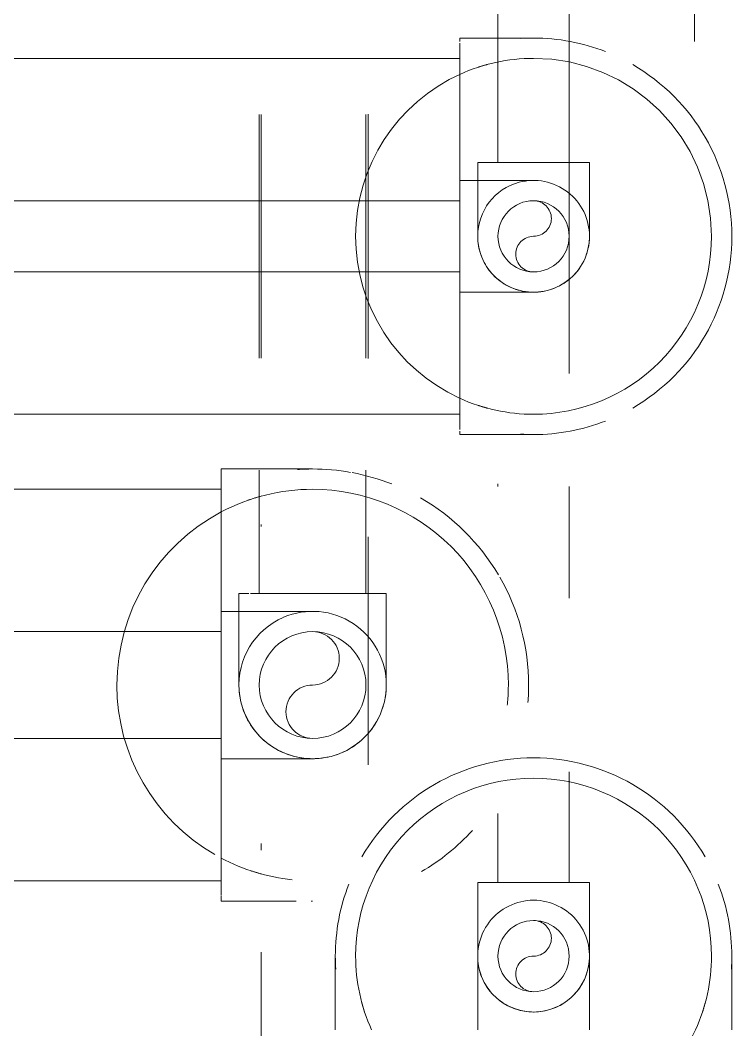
# Model space of a CAD drawing. Header units: metres. Extents: x 32 to 132, y -29 to 44.
# Drawn here: x 121.6001 to 121.7271, y -8.6646 to -8.4844 of the extents above; entities that cross this region are included whole.
import ezdxf

# ---------------------------------------------------------------- set-up
doc = ezdxf.new("R2010")
doc.units = ezdxf.units.M
doc.header["$LTSCALE"] = 100
doc.linetypes.add('HIDDEN JT', pattern=[0.0016, 0.001, -0.0006000000000000001])
doc.layers.add('A-DETL', color=7, linetype='Continuous', lineweight=9, true_color=0x00a600)
doc.layers.add('M-EQPM', color=7, linetype='Continuous', lineweight=18)
doc.layers.add('P-PIPE', color=7, linetype='Continuous', lineweight=18)

# ---------------------------------------------------------------- blocks, each defined once
blk = doc.blocks.new('USA_FJM_ODU_UB2_5ROOM_Ver_1_1 _048- 4TR_-JXH48J-AJ048 - 47000 BTU_ 208-230V_ AJ048BXJ5CH_AA-V47-NIVEL 04')
at = {"layer": 'M-EQPM', "color": 1, "true_color": 0xff0000}
blk.add_line((0.4699000000000006, -0.1460500000000018), (0.4699000000000008, 0.1354173959693015), dxfattribs=at)
blk = doc.blocks.new('Elbow - Welded - REFRIGERACION-V71-NIVEL 04')
at = {"layer": 'A-DETL', "color": 11, "linetype": 'HIDDEN JT', "true_color": 0xff8080}
for p, q in [((76.40289345249167, -8.58672321171883), (76.40113215755586, -8.58672321171883)), ((76.41427864193086, -8.58672321171883), (76.4031685794185, -8.58672321171883)), ((76.42742512630586, -8.58672321171883), (76.41427864193086, -8.58672321171883))]:
    blk.add_line(p, q, dxfattribs=at)
at = {"layer": 'A-DETL', "color": 11, "linetype": 'HIDDEN JT', "true_color": 0xff8080, "flags": 128}
for points in [[(76.40113215755596, -8.60304469609383), (76.40113215755596, -8.603031640647197), (76.40113215755596, -8.602992495193224), (76.40113215755596, -8.602927322356289), (76.40113215755596, -8.602836226399017), (76.40113215755596, -8.602719353055528), (76.40113215755596, -8.602576889298229), (76.40113215755596, -8.602409063038731), (76.40113215755596, -8.602216142763261), (76.40113215755596, -8.601998437103104), (76.40113215755596, -8.601756294340868), (76.40113215755596, -8.601490101853331), (76.40113215755596, -8.60120028549168), (76.40113215755596, -8.600887308900273), (76.40113215755596, -8.60055167277488), (76.40113215755596, -8.600193914061713), (76.40113215755596, -8.5998146050984), (76.40113215755596, -8.59941435269835), (76.40113215755596, -8.598993797180041), (76.40113215755596, -8.59855361134258), (76.40113215755596, -8.5980944993894), (76.40113215755596, -8.597617195801698), (76.40113215755596, -8.597122464163382), (76.40113215755596, -8.59661109593955), (76.40113215755596, -8.596083909210265), (76.40113215755596, -8.595541747361837), (76.40113215755596, -8.594985477737566), (76.40113215755596, -8.594415990250186), (76.40113215755596, -8.593834195958197), (76.40113215755596, -8.593241025608355), (76.40113215755596, -8.59263742814668), (76.40113215755596, -8.59202436920036), (76.40113215755596, -8.59140282953292), (76.40113215755596, -8.59077380347524), (76.40113215755596, -8.590138297334828), (76.40113215755596, -8.589497327785942), (76.40113215755596, -8.588851920243133), (76.40113215755596, -8.588203107220785), (76.40113215755596, -8.587551926681323), (76.40113215755596, -8.58689942037471), (76.40113215755596, -8.586723211718835)], [(76.42742512630596, -8.586723211718835), (76.42742512630596, -8.587375897011924), (76.42742512630596, -8.588027538147784), (76.42742512630596, -8.588677092639601), (76.42742512630596, -8.589323521338736), (76.42742512630596, -8.589965790097198), (76.42742512630596, -8.590602871421963), (76.42742512630596, -8.59123374611881), (76.42742512630596, -8.591857404922832), (76.42742512630596, -8.592472850112946), (76.42742512630596, -8.593079097108157), (76.42742512630596, -8.5936751760426), (76.42742512630596, -8.594260133317128), (76.42742512630596, -8.5948330331249), (76.42742512630596, -8.595392958948416), (76.42742512630596, -8.595939015025808), (76.42742512630596, -8.596470327783853), (76.42742512630596, -8.59698604723546), (76.42742512630596, -8.597485348339536), (76.42742512630596, -8.597967432320813), (76.42742512630596, -8.598431527947758), (76.42742512630596, -8.598876892766393), (76.42742512630596, -8.599302814287984), (76.42742512630596, -8.599708611128989), (76.42742512630596, -8.600093634100988), (76.42742512630596, -8.60045726724939), (76.42742512630596, -8.600798928838715), (76.42742512630596, -8.60111807228331), (76.42742512630596, -8.60141418702175), (76.42742512630596, -8.601686799333608), (76.42742512630596, -8.601935473097337), (76.42742512630596, -8.60215981048798), (76.42742512630596, -8.602359452613543), (76.42742512630596, -8.602534080089239), (76.42742512630596, -8.602683413548348)], [(76.40321625173642, -8.610147763708712), (76.40294105823257, -8.609699712795853), (76.40268399740334, -8.609241007068938), (76.40244548553196, -8.608772388566273), (76.40222590418654, -8.60829460697749), (76.4020256046504, -8.607808426651223), (76.40184490736007, -8.60731462537227), (76.40168410139266, -8.60681399311734), (76.40154344400342, -8.606307330791239), (76.40142316021418, -8.605795448945614), (76.40132344245332, -8.605279166482237), (76.40124445024799, -8.604759309342892), (76.40118630996888, -8.604236709188111), (76.40114911462803, -8.603712202066657), (76.40113292373005, -8.60318662707805), (76.40113215755596, -8.60304469609383)], [(76.4274161618275, -8.603492860252395), (76.42741461052067, -8.603570415250886), (76.42738307998783, -8.604095293369427), (76.42733058514958, -8.604618490756453), (76.42725720998642, -8.605139170407744), (76.42716307188302, -8.605656499346916), (76.42708585034049, -8.606001825088288)], [(76.42684757311002, -8.606889768462771), (76.42675775052298, -8.607180140467873), (76.42658239490005, -8.6076758637973), (76.42638735589703, -8.608164178246335), (76.42617294553473, -8.608644302616012), (76.42593950682398, -8.609115468809783), (76.42588222924373, -8.609220314717174)], [(76.41082979425192, -8.615728212871094), (76.41064553671517, -8.615679196397098), (76.41014319755692, -8.61552380468585), (76.40964747422748, -8.615348449062923), (76.40915915977845, -8.615153410059918), (76.40867903540877, -8.614938999697612), (76.408207869215, -8.614705560986856), (76.40774641496255, -8.614453467379791), (76.40729541087978, -8.614183122172417), (76.406855578477, -8.613894957859374), (76.40642762139227, -8.61358943544211), (76.4060122242656, -8.613267043691318), (76.40561005164376, -8.612928298365022), (76.4052217469172, -8.612573741383478), (76.40484793129063, -8.612203939962217), (76.4044892027893, -8.611819485704645), (76.40414613530231, -8.611420993655555), (76.40381927766443, -8.611009101317206), (76.40350915277816, -8.610584467629488), (76.40321625677717, -8.61014777191571)], [(76.42541706800954, -8.610027927145012), (76.4251289036965, -8.610467759547785), (76.42482338127924, -8.610895716632525), (76.42450098952844, -8.6113111137592), (76.42416224420215, -8.611713286381022), (76.42388850548306, -8.61201308033232)], [(76.42324060322916, -8.612659488141372), (76.42305343154177, -8.612834135235483), (76.42265493949267, -8.613177202722483), (76.42224304715432, -8.613504060360366), (76.42181841346661, -8.613814185246632), (76.42138171775284, -8.614107081247626), (76.42124313794511, -8.614192197161366)], [(76.42047495290606, -8.61463934062146), (76.4200063344034, -8.61487785249283), (76.41952855281463, -8.615097433838253), (76.41904237248835, -8.615297733374392), (76.41854857120939, -8.615478430664725), (76.41811006080691, -8.61561928273487)], [(76.4138304777724, -8.616182215990365), (76.41375292277391, -8.616180664683553), (76.41322804465536, -8.616149134150714), (76.41270484726834, -8.616096639312453), (76.41218416761706, -8.616023264149305), (76.41166683867786, -8.615929126045883), (76.41132151293645, -8.61585190450335)], [(76.41723362557033, -8.615852186944707), (76.41702939478274, -8.615900177810616), (76.41651311231936, -8.61599989557147), (76.41599325518001, -8.616078887776794), (76.41547065502523, -8.616137028055912), (76.41494614790379, -8.616174223396762), (76.4147390577388, -8.616180603030132)]]:
    blk.add_lwpolyline(points, dxfattribs=at)
at = {"layer": 'A-DETL', "color": 11, "linetype": 'HIDDEN JT', "true_color": 0xff8080}
blk.add_arc((76.41427864193086, -8.60304469609383), 0.01314648437500156, 113.4229140390605, 254.9999999999981, dxfattribs=at)
blk = doc.blocks.new('Elbow - Welded - REFRIGERACION-V72-NIVEL 04')
at = {"layer": 'A-DETL', "color": 11, "linetype": 'HIDDEN JT', "true_color": 0xff8080}
for p, q in [((76.45370480128898, -8.509839826991051), (76.44373331691398, -8.509839826991051)), ((76.46367628566398, -8.509839826991051), (76.45370480128898, -8.509839826991051))]:
    blk.add_line(p, q, dxfattribs=at)
at = {"layer": 'A-DETL', "color": 11, "linetype": 'HIDDEN JT', "true_color": 0xff8080, "flags": 128}
for points in [[(76.44373331691408, -8.52298631136605), (76.44373331691408, -8.52297579558076), (76.44373331691408, -8.52294426504792), (76.44373331691408, -8.52289177020966), (76.44373331691408, -8.52281839504652), (76.44373331691408, -8.522724256943098), (76.44373331691408, -8.522609506500281), (76.44373331691408, -8.522474327294304), (76.44373331691408, -8.522318935583066), (76.44373331691408, -8.522143579960145), (76.44373331691408, -8.521948540957125), (76.44373331691408, -8.521734130594819), (76.44373331691408, -8.521500691884064), (76.44373331691408, -8.521248598277007), (76.44373331691408, -8.520978253069623), (76.44373331691408, -8.52069008875658), (76.44373331691408, -8.520384566339326), (76.44373331691408, -8.520062174588526), (76.44373331691408, -8.519723429262228), (76.44373331691408, -8.519368872280685), (76.44373331691408, -8.518999070859442), (76.44373331691408, -8.51861461660186), (76.44373331691408, -8.51821612455277), (76.44373331691408, -8.517804232214422), (76.44373331691408, -8.517379598526695), (76.44373331691408, -8.516942902812916), (76.44373331691408, -8.516494843693069), (76.44373331691408, -8.516036137966154), (76.44373331691408, -8.515567519463488), (76.44373331691408, -8.515089737874705), (76.44373331691408, -8.514603557548439), (76.44373331691408, -8.514109756269477), (76.44373331691408, -8.513609124014547), (76.44373331691408, -8.513102461688455), (76.44373331691408, -8.512590579842838), (76.44373331691408, -8.512074297379444), (76.44373331691408, -8.511554440240108), (76.44373331691408, -8.511031840085327), (76.44373331691408, -8.510507332963881), (76.44373331691408, -8.509981757975266), (76.44373331691408, -8.509839826991046)], [(76.46367628566408, -8.509839826991046), (76.46367628566408, -8.510365546148101), (76.46367628566408, -8.510890424266652), (76.46367628566408, -8.511413621653668), (76.46367628566408, -8.51193430130495), (76.46367628566408, -8.51245163024414), (76.46367628566408, -8.512964780855267), (76.46367628566408, -8.513472932206843), (76.46367628566408, -8.51397527136508), (76.46367628566408, -8.514470994694507), (76.46367628566408, -8.514959309143551), (76.46367628566408, -8.515439433513237), (76.46367628566408, -8.515910599707007), (76.46367628566408, -8.516372053959456), (76.46367628566408, -8.516823058042236), (76.46367628566408, -8.517262890444991), (76.46367628566408, -8.51769084752974), (76.46367628566408, -8.518106244656416), (76.46367628566408, -8.518508417278229), (76.46367628566408, -8.518896722004788), (76.46367628566408, -8.519270537631373), (76.46367628566408, -8.519629266132698), (76.46367628566408, -8.519972333619698), (76.46367628566408, -8.520299191257582), (76.46367628566408, -8.520609316143847), (76.46367628566408, -8.520902212144842), (76.46367628566408, -8.521177410689438), (76.46367628566408, -8.521434471518667), (76.46367628566408, -8.521672983390054), (76.46367628566408, -8.521892564735468), (76.46367628566408, -8.522092864271599), (76.46367628566408, -8.522273561561931), (76.46367628566408, -8.522434367529343), (76.46367628566408, -8.522575024918579)], [(76.45107750116452, -8.53260361140938), (76.45094912525748, -8.532569460652674), (76.45056810574499, -8.532451597505657), (76.45019210427625, -8.532318591919967), (76.4498217223734, -8.532170656676168), (76.44945755256848, -8.532008028439101), (76.44910017745546, -8.531830967379243), (76.44875016875832, -8.53163975675653), (76.4484080864163, -8.53143470246716), (76.44807447768815, -8.531216132554245), (76.4477498762767, -8.530984396683047), (76.44743480147496, -8.530739865581497), (76.44712975733539, -8.530482930447212), (76.44683523186355, -8.530214002321587), (76.44655169623735, -8.529933511432253), (76.44627960405333, -8.52964190650482), (76.44601939060094, -8.529339654044938), (76.44577147216616, -8.52902723759208), (76.44553624536563, -8.528705156945914), (76.44531408651204, -8.528373927366783), (76.44510535101219, -8.528034078751348), (76.4449103727983, -8.5276861547849), (76.44472946379398, -8.527330712071556), (76.444562913415, -8.526968319243842), (76.44441098810645, -8.526599556052975), (76.44427393091644, -8.526225012441389), (76.4441519611072, -8.525845287598969), (76.44404527380442, -8.525460989004456), (76.44395403968502, -8.525072731453626), (76.44387840470414, -8.52468113607574), (76.44381848986161, -8.524286829339854), (76.4437743910084, -8.523890442052645), (76.44374617869326, -8.523492608349216), (76.4437338980499, -8.523093964678603), (76.44373331691408, -8.52298631136605)], [(76.463663679746, -8.523462135004472), (76.46364439392845, -8.523783179488289), (76.46360457708886, -8.524180019770522), (76.46354892271982, -8.524574950373953), (76.46347751985648, -8.524967339493863), (76.46344833179015, -8.525097865125892)], [(76.46319996698408, -8.526026414430474), (76.46317008742868, -8.526123006910122), (76.463037081843, -8.526499008378865), (76.4628891465992, -8.526869390281714), (76.46272651836212, -8.527233560086643), (76.46254945730227, -8.527590935199656)], [(76.46208846214381, -8.528381825633849), (76.46193462247727, -8.528616634966971), (76.46170288660606, -8.528941236378413), (76.46145835550452, -8.52925631118016), (76.46120142037024, -8.52956135531972), (76.46108839376488, -8.529685140119827)], [(76.46041125635423, -8.530364051967315), (76.46036039642784, -8.530411508601793), (76.46005814396797, -8.530671722054198), (76.45974572751511, -8.53091964048896), (76.45942364686896, -8.531154867289494), (76.45909241728982, -8.531377026143073)], [(76.45322897765072, -8.532945189822978), (76.45290793316683, -8.532925904005415), (76.45251109288459, -8.532886087165833), (76.45211616228117, -8.532830432796796), (76.45172377316125, -8.532759029933455), (76.45159324752915, -8.532729841867116)], [(76.45579122137666, -8.532737072970095), (76.45539962599877, -8.532812707950972), (76.4550053192629, -8.532872622793505), (76.45460893197568, -8.532916721646716), (76.45421109827224, -8.532944933961852)], [(76.45826480719697, -8.531851912689808), (76.45804920199458, -8.531961648861149), (76.45768680916687, -8.532128199240118), (76.457318045976, -8.532280124548658), (76.45694350236441, -8.53241718173868), (76.45675032858668, -8.532479230270116)]]:
    blk.add_lwpolyline(points, dxfattribs=at)
at = {"layer": 'A-DETL', "color": 11, "linetype": 'HIDDEN JT', "true_color": 0xff8080}
blk.add_arc((76.45370480128898, -8.52298631136605), 0.009971484374984727, 104.9999999999207, 255.0000000000789, dxfattribs=at)
blk = doc.blocks.new('Elbow - Welded - REFRIGERACION-2294581-NIVEL 04')
at = {"layer": 'A-DETL', "color": 11, "linetype": 'HIDDEN JT', "true_color": 0xff8080, "flags": 128}
for points in [[(76.41389856974656, -8.58989821171884), (76.41381083513537, -8.58989821171884), (76.41364300887587, -8.58989821171884), (76.4134500886004, -8.58989821171884)], [(76.4133937563251, -8.616191180468833), (76.41359339845069, -8.616191180468833), (76.41376802592637, -8.616191180468833), (76.4139173593855, -8.616191180468833)]]:
    blk.add_lwpolyline(points, dxfattribs=at)
at = {"layer": 'P-PIPE', "color": 11, "true_color": 0xff8080, "flags": 128}
for points in [[(76.41427864193096, -8.58989821171884), (76.41426558648433, -8.58989821171884), (76.41422644103037, -8.58989821171884), (76.41416126819342, -8.58989821171884), (76.41407017223615, -8.58989821171884), (76.41395329889266, -8.58989821171884), (76.41381083513537, -8.58989821171884), (76.41364300887587, -8.58989821171884), (76.4134500886004, -8.58989821171884), (76.41323238294024, -8.58989821171884), (76.412990240178, -8.58989821171884), (76.41272404769047, -8.58989821171884), (76.41243423132882, -8.58989821171884), (76.4121212547374, -8.58989821171884), (76.41178561861202, -8.58989821171884), (76.41142785989885, -8.58989821171884), (76.41104855093553, -8.58989821171884), (76.41064829853548, -8.58989821171884), (76.41022774301717, -8.58989821171884), (76.40978755717971, -8.58989821171884), (76.40932844522654, -8.58989821171884), (76.40885114163883, -8.58989821171884), (76.40835641000051, -8.58989821171884), (76.40784504177668, -8.58989821171884), (76.40731785504741, -8.58989821171884), (76.40677569319898, -8.58989821171884), (76.40621942357471, -8.58989821171884), (76.40564993608733, -8.58989821171884), (76.40506814179534, -8.58989821171884), (76.4044749714455, -8.58989821171884), (76.40387137398382, -8.58989821171884), (76.40325831503749, -8.58989821171884), (76.40263677537006, -8.58989821171884), (76.40200774931238, -8.58989821171884), (76.40137224317196, -8.58989821171884), (76.40073127362308, -8.58989821171884), (76.40008586608026, -8.58989821171884), (76.39943705305791, -8.58989821171884), (76.39878587251846, -8.58989821171884), (76.39813336621184, -8.58989821171884), (76.39795715755596, -8.58989821171884)], [(76.39795715755596, -8.616191180468833), (76.39860984284905, -8.616191180468833), (76.39926148398493, -8.616191180468833), (76.39991103847673, -8.616191180468833), (76.40055746717587, -8.616191180468833), (76.40119973593433, -8.616191180468833), (76.4018368172591, -8.616191180468833), (76.40246769195595, -8.616191180468833), (76.40309135075996, -8.616191180468833), (76.40370679595009, -8.616191180468833), (76.40431304294529, -8.616191180468833), (76.40490912187974, -8.616191180468833), (76.40549407915427, -8.616191180468833), (76.40606697896203, -8.616191180468833), (76.40662690478555, -8.616191180468833), (76.40717296086295, -8.616191180468833), (76.40770427362098, -8.616191180468833), (76.40821999307259, -8.616191180468833), (76.40871929417666, -8.616191180468833), (76.40920137815795, -8.616191180468833), (76.40966547378488, -8.616191180468833), (76.41011083860353, -8.616191180468833), (76.41053676012513, -8.616191180468833), (76.41094255696612, -8.616191180468833), (76.41132757993813, -8.616191180468833), (76.41169121308653, -8.616191180468833), (76.41203287467586, -8.616191180468833), (76.41235201812046, -8.616191180468833), (76.41264813285889, -8.616191180468833), (76.41292074517074, -8.616191180468833), (76.41316941893447, -8.616191180468833), (76.4133937563251, -8.616191180468833), (76.41359339845069, -8.616191180468833), (76.41376802592637, -8.616191180468833), (76.4139173593855, -8.616191180468833), (76.41404115992631, -8.616191180468833), (76.41413922949445, -8.616191180468833), (76.41421141119945, -8.616191180468833), (76.41425758956602, -8.616191180468833), (76.4142776907186, -8.616191180468833)]]:
    blk.add_lwpolyline(points, dxfattribs=at)
at = {"layer": 'P-PIPE', "color": 11, "true_color": 0xff8080}
for radius, start, end in [(0.01314648437501174, 0, 113.2060848623367), (0.01314648437501376, 255.0000000000718, 0)]:
    blk.add_arc((76.41427864193085, -8.603044696093834), radius, start, end, dxfattribs=at)
blk = doc.blocks.new('Elbow - Welded - REFRIGERACION-V73-NIVEL 04')
at = {"layer": 'A-DETL', "color": 11, "linetype": 'HIDDEN JT', "true_color": 0xff8080, "flags": 128}
for points in [[(76.45332799642331, -8.513014826991057), (76.45319281721733, -8.513014826991057), (76.45303742550608, -8.513014826991057), (76.45286206988315, -8.513014826991057), (76.45266703088015, -8.513014826991057)], [(76.45281135419462, -8.532957795741057), (76.45299205148496, -8.532957795741057), (76.45315285745237, -8.532957795741057), (76.4532935148416, -8.532957795741057)]]:
    blk.add_lwpolyline(points, dxfattribs=at)
at = {"layer": 'P-PIPE', "color": 11, "true_color": 0xff8080, "flags": 128}
for points in [[(76.45370480128906, -8.513014826991057), (76.45369428550379, -8.513014826991057), (76.45366275497095, -8.513014826991057), (76.45361026013269, -8.513014826991057), (76.45353688496954, -8.513014826991057), (76.45344274686612, -8.513014826991057), (76.45332799642331, -8.513014826991057), (76.45319281721733, -8.513014826991057), (76.45303742550608, -8.513014826991057), (76.45286206988315, -8.513014826991057), (76.45266703088015, -8.513014826991057), (76.45245262051785, -8.513014826991057), (76.4522191818071, -8.513014826991057), (76.45196708820002, -8.513014826991057), (76.45169674299265, -8.513014826991057), (76.4514085786796, -8.513014826991057), (76.45110305626234, -8.513014826991057), (76.45078066451156, -8.513014826991057), (76.45044191918525, -8.513014826991057), (76.4500873622037, -8.513014826991057), (76.44971756078245, -8.513014826991057), (76.44933310652488, -8.513014826991057), (76.44893461447579, -8.513014826991057), (76.44852272213744, -8.513014826991057), (76.44809808844973, -8.513014826991057), (76.44766139273594, -8.513014826991057), (76.44721333361609, -8.513014826991057), (76.44675462788918, -8.513014826991057), (76.44628600938651, -8.513014826991057), (76.44580822779773, -8.513014826991057), (76.44532204747145, -8.513014826991057), (76.4448282461925, -8.513014826991057), (76.44432761393757, -8.513014826991057), (76.44382095161147, -8.513014826991057), (76.44330906976585, -8.513014826991057), (76.44279278730247, -8.513014826991057), (76.44227293016311, -8.513014826991057), (76.44175033000833, -8.513014826991057), (76.44122582288689, -8.513014826991057), (76.44070024789828, -8.513014826991057), (76.44055831691406, -8.513014826991057)], [(76.44055831691406, -8.532957795741057), (76.44108403607112, -8.532957795741057), (76.44160891418966, -8.532957795741057), (76.44213211157668, -8.532957795741057), (76.44265279122797, -8.532957795741057), (76.44317012016715, -8.532957795741057), (76.4436832707783, -8.532957795741057), (76.44419142212985, -8.532957795741057), (76.44469376128811, -8.532957795741057), (76.44518948461753, -8.532957795741057), (76.44567779906657, -8.532957795741057), (76.44615792343625, -8.532957795741057), (76.44662908963002, -8.532957795741057), (76.44709054388248, -8.532957795741057), (76.44754154796524, -8.532957795741057), (76.44798138036802, -8.532957795741057), (76.44840933745276, -8.532957795741057), (76.44882473457943, -8.532957795741057), (76.44922690720125, -8.532957795741057), (76.44961521192782, -8.532957795741057), (76.4499890275544, -8.532957795741057), (76.4503477560557, -8.532957795741057), (76.45069082354271, -8.532957795741057), (76.4510176811806, -8.532957795741057), (76.45132780606687, -8.532957795741057), (76.45162070206786, -8.532957795741057), (76.45189590061246, -8.532957795741057), (76.45215296144168, -8.532957795741057), (76.45239147331307, -8.532957795741057), (76.45261105465849, -8.532957795741057), (76.45281135419462, -8.532957795741057), (76.45299205148496, -8.532957795741057), (76.45315285745237, -8.532957795741057), (76.4532935148416, -8.532957795741057), (76.45341379863085, -8.532957795741057), (76.45351351639171, -8.532957795741057), (76.45359250859703, -8.532957795741057), (76.45365064887613, -8.532957795741057), (76.453687844217, -8.532957795741057), (76.45370403511498, -8.532957795741057)]]:
    blk.add_lwpolyline(points, dxfattribs=at)
at = {"layer": 'P-PIPE', "color": 11, "true_color": 0xff8080}
for radius, start, end in [(0.009971484375002133, 0, 104.9999999999746), (0.009971484375000728, 255.000000000024, 0)]:
    blk.add_arc((76.45370480128898, -8.522986311366056), radius, start, end, dxfattribs=at)
blk = doc.blocks.new('Elbow - Welded - REFRIGERACION-V86-NIVEL 04')
at = {"layer": 'A-DETL', "color": 11, "linetype": 'HIDDEN JT', "true_color": 0xff8080}
for p, q in [((76.45370480128902, -8.638267273243141), (76.44373331691402, -8.638267273243141)), ((76.46367628566402, -8.638267273243141), (76.45370480128902, -8.638267273243141))]:
    blk.add_line(p, q, dxfattribs=at)
at = {"layer": 'A-DETL', "color": 11, "linetype": 'HIDDEN JT', "true_color": 0xff8080, "flags": 128}
for points in [[(76.44373331691412, -8.651036952752378), (76.44373331691412, -8.650901773546403), (76.44373331691412, -8.650746381835164), (76.44373331691412, -8.650571026212244), (76.44373331691412, -8.650375987209223), (76.44373331691412, -8.650161576846918), (76.44373331691412, -8.649928138136161), (76.44373331691412, -8.649676044529105), (76.44373331691412, -8.64940569932172), (76.44373331691412, -8.64911753500868), (76.44373331691412, -8.648812012591424), (76.44373331691412, -8.648489620840623), (76.44373331691412, -8.648150875514327), (76.44373331691412, -8.647796318532784), (76.44373331691412, -8.64742651711154), (76.44373331691412, -8.64704206285396), (76.44373331691412, -8.64664357080487), (76.44373331691412, -8.64623167846652), (76.44373331691412, -8.645807044778794), (76.44373331691412, -8.645370349065015), (76.44373331691412, -8.644922289945159), (76.44373331691412, -8.644463584218252), (76.44373331691412, -8.643994965715587), (76.44373331691412, -8.643517184126804), (76.44373331691412, -8.643031003800528), (76.44373331691412, -8.642537202521575), (76.44373331691412, -8.642036570266646), (76.44373331691412, -8.641529907940544), (76.44373331691412, -8.641018026094928), (76.44373331691412, -8.640501743631543), (76.44373331691412, -8.639981886492198), (76.44373331691412, -8.639459286337416), (76.44373331691412, -8.63893477921597), (76.44373331691412, -8.638409204227356), (76.44373331691412, -8.638267273243144)], [(76.46367628566412, -8.638267273243144), (76.46367628566412, -8.638792992400198), (76.46367628566412, -8.639317870518749), (76.46367628566412, -8.639841067905767), (76.46367628566412, -8.64036174755705), (76.46367628566412, -8.640879076496239), (76.46367628566412, -8.641392227107366), (76.46367628566412, -8.641900378458933), (76.46367628566412, -8.642402717617177), (76.46367628566412, -8.642898440946606), (76.46367628566412, -8.64338675539565), (76.46367628566412, -8.643866879765335), (76.46367628566412, -8.644338045959106), (76.46367628566412, -8.644799500211555), (76.46367628566412, -8.645250504294326), (76.46367628566412, -8.64569033669709), (76.46367628566412, -8.64611829378183), (76.46367628566412, -8.646533690908514), (76.46367628566412, -8.646935863530327), (76.46367628566412, -8.647324168256887), (76.46367628566412, -8.647697983883472), (76.46367628566412, -8.648056712384797), (76.46367628566412, -8.648399779871795), (76.46367628566412, -8.648726637509672), (76.46367628566412, -8.649036762395946), (76.46367628566412, -8.64932965839694), (76.46367628566412, -8.649604856941528), (76.46367628566412, -8.649861917770766), (76.46367628566412, -8.650100429642153), (76.46367628566412, -8.650320010987558), (76.46367628566412, -8.650520310523698), (76.46367628566412, -8.65070100781403), (76.46367628566412, -8.650861813781441), (76.46367628566412, -8.651002471170678)], [(76.44395403968507, -8.653500177705725), (76.44387840470418, -8.653108582327839), (76.44381848986166, -8.652714275591952), (76.44377439100845, -8.652317888304744), (76.4437461786933, -8.651920054601305)], [(76.46366367974605, -8.651889581256615), (76.46364439392849, -8.652210625740386), (76.4636045770889, -8.652607466022621), (76.46354892271987, -8.653002396626052), (76.46347751985653, -8.653394785745961), (76.46344833179016, -8.653525311378122)], [(76.45370480128912, -8.661385241993141), (76.4533060482681, -8.66137726586921), (76.45290793316687, -8.661353350257514), (76.45251109288463, -8.661313533417932), (76.45211616228121, -8.661257879048895), (76.45172377316129, -8.661186476185545), (76.4513345532638, -8.661099439057226), (76.45094912525752, -8.66099690690477), (76.45056810574503, -8.660879043757756), (76.4501921042763, -8.660746038172066), (76.44982172237344, -8.660598102928267), (76.44945755256852, -8.660435474691191), (76.4491001774555, -8.660258413631341), (76.44875016875835, -8.660067203008628), (76.44840808641634, -8.65986214871926), (76.4480744776882, -8.659643578806344), (76.44774987627675, -8.659411842935137), (76.44743480147501, -8.659167311833595), (76.44712975733543, -8.65891037669931), (76.4468352318636, -8.658641448573684), (76.44655169623739, -8.658360957684351), (76.44627960405337, -8.65806935275691), (76.44601939060097, -8.657767100297027), (76.4457714721662, -8.657454683844179), (76.44553624536567, -8.657132603198013), (76.44531408651208, -8.656801373618881), (76.44510535101223, -8.656461525003447), (76.44491037279835, -8.656113601037), (76.44472946379402, -8.655758158323646), (76.44456291341504, -8.65539576549594), (76.4444109881065, -8.655027002305065), (76.44427393091648, -8.654652458693487), (76.44415196110724, -8.654272733851059), (76.44408763188359, -8.654041013397126)], [(76.46332210133244, -8.654041057742752), (76.46328795057573, -8.654169433649745), (76.46317008742872, -8.654550453162221), (76.46303708184303, -8.654926454630962), (76.46288914659924, -8.655296836533813), (76.46272651836216, -8.655661006338741), (76.46254945730232, -8.656018381451755), (76.4623582466796, -8.656368390148906), (76.46215319239022, -8.656710472490925), (76.46193462247732, -8.65704408121906), (76.4617028866061, -8.657368682630512), (76.46145835550456, -8.657683757432258), (76.46120142037029, -8.657988801571818), (76.46093249224465, -8.658283327043668), (76.46065200135533, -8.658566862669856), (76.46036039642789, -8.658838954853882), (76.46005814396801, -8.659099168306296), (76.45974572751514, -8.65934708674106), (76.45942364686898, -8.659582313541593), (76.45909241728987, -8.659804472395171), (76.45875256867443, -8.660013207895036), (76.45840464470797, -8.660208186108903), (76.45804920199463, -8.660389095113239), (76.45768680916692, -8.660555645492217), (76.45731804597604, -8.660707570800756), (76.45694350236445, -8.660844627990778), (76.45656377752204, -8.66096659780002), (76.45617947892752, -8.661073285102805), (76.4557912213767, -8.661164519222194), (76.45539962599881, -8.66124015420307), (76.45500531926294, -8.661300069045604), (76.45460893197571, -8.661344167898815), (76.45421109827228, -8.66137238021395), (76.45381245460167, -8.661384660857328), (76.45370480128912, -8.661385241993141)]]:
    blk.add_lwpolyline(points, dxfattribs=at)
at = {"layer": 'A-DETL', "color": 11, "linetype": 'HIDDEN JT', "true_color": 0xff8080}
for radius, start, end in [(0.009971484374992083, 195.0000000000026, 269.9999999999996), (0.009971484375000728, 269.9999999999996, 345.000000000007)]:
    blk.add_arc((76.45370480128902, -8.65141375761814), radius, start, end, dxfattribs=at)

msp = doc.modelspace()

# ---------------------------------------------------------------- linework, layer by layer
at = {"layer": 'A-DETL', "color": 11, "linetype": 'HIDDEN JT', "true_color": 0xff8080}
for p, q in [((121.6853637812757, -8.488209723887415), (121.6853637812757, -8.509839827725022)), ((121.6980637812757, -8.509839827725022), (121.6980637812757, -8.489356000792663)), ((121.6980637812757, -8.547435513509532), (121.6980637812757, -8.49930639141767)), ((121.6427626219176, -8.501236312099993), (121.6427626219176, -8.544736312099975)), ((121.6618126219176, -8.544736312099992), (121.6618126219176, -8.501236312099993)), ((121.6853637812756, -8.509839827725019), (121.6980637812756, -8.509839827725019)), ((121.6427626219176, -8.564736312099988), (121.6427626219176, -8.586723212452801)), ((121.6618126219176, -8.586723212452801), (121.6618126219176, -8.566194889293397)), ((121.6427626219175, -8.5867232124528), (121.6618126219175, -8.5867232124528)), ((121.6980637812757, -8.638267273977117), (121.6980637812757, -8.618527617300789)), ((121.6853637812757, -8.625983470230318), (121.6853637812757, -8.638267273977117)), ((121.6853637812756, -8.638267273977108), (121.6980637812756, -8.638267273977108))]:
    msp.add_line(p, q, dxfattribs=at)
at = {"layer": 'A-DETL', "color": 1, "linetype": 'HIDDEN JT', "true_color": 0xff0000}
for p, q in [((121.6431287777862, -8.501273685439674), (121.6431287777862, -8.544698938760302)), ((121.6621787777862, -8.544757574384045), (121.6621787777862, -8.501215049815942)), ((121.6431287777862, -8.574425379522141), (121.6431287777862, -8.574779076553574)), ((121.6621787777862, -8.617268688158383), (121.6621787777862, -8.57660019673876)), ((121.6431287777862, -8.63130219205615), (121.6431287777862, -8.632491699658312))]:
    msp.add_line(p, q, dxfattribs=at)
at = {"layer": 'A-DETL', "color": 11, "linetype": 'HIDDEN JT', "true_color": 0xff8080, "flags": 128}
for points in [[(121.6912017972039, -8.487614827725025), (121.6910464054927, -8.487614827725025), (121.6908710498698, -8.487614827725025), (121.6906760108668, -8.487614827725025)], [(121.6908203341812, -8.558357796475013), (121.6910010314716, -8.558357796475013), (121.691161837439, -8.558357796475013)], [(121.651819815122, -8.564498212452804), (121.6516519888625, -8.564498212452804), (121.651459068587, -8.564498212452804)], [(121.6563422969007, -8.65192574242375), (121.6563422969007, -8.652081134134988), (121.6563422969007, -8.652256489757916), (121.6563422969007, -8.65245152876093)], [(121.7270852656507, -8.652307205446688), (121.7270852656507, -8.652126508156355), (121.7270852656507, -8.651965702188953)]]:
    msp.add_lwpolyline(points, dxfattribs=at)
at = {"layer": 'A-DETL', "color": 11, "linetype": 'HIDDEN JT', "true_color": 0xff8080}
for centre, radius, start, end in [((121.6917137812756, -8.522986312100018), 0.03174999999998818, 90, 114.4602915089859), ((121.6917137812756, -8.522986312100018), 0.03175000000000348, 3.256887993818641e-12, 90.00000000000325), ((121.6917137812756, -8.522986312100018), 0.03175000000000769, 105.0000000000012, 108.1517115057099), ((121.6917137812756, -8.522986312100018), 0.03174999999998818, 114.0498352961299, 180), ((121.6917137812756, -8.522986312100015), 0.006350000000011846, 0, 180), ((121.6917137812756, -8.519811312100016), 0.003174999999998818, 270, 90), ((121.6917137812756, -8.522986312100018), 0.0317499999999842, 180, 245.3447939143795), ((121.6917137812756, -8.522986312100015), 0.006349999999997635, 180, 0), ((121.6917137812756, -8.526161312100015), 0.003174999999984607, 90, 270), ((121.6917137812756, -8.522986312100018), 0.03175000000000239, 270, 6.310220488023617e-12), ((121.6917137812756, -8.522986312100018), 0.03174999999999849, 245.5397084909927, 270), ((121.6917137812756, -8.522986312100018), 0.0317499999999966, 251.8482884942284, 254.9999999999921), ((121.6522876219175, -8.603044696827796), 0.03492500000000121, 90, 117.8610907138972), ((121.6522876219175, -8.603044696827796), 0.03492500000000157, 1.424888497295656e-12, 90.0000000000016), ((121.6522876219175, -8.603044696827796), 0.0349249999999972, 104.9999999999911, 109.2845446402367), ((121.6522876219175, -8.603044696827796), 0.03492500000000121, 117.8415143297171, 180), ((121.6522876219175, -8.603044696827794), 0.009524999999996453, 0, 180), ((121.6522876219175, -8.598282196827794), 0.004762499999998226, 270, 90), ((121.6522876219175, -8.603044696827796), 0.0349250000000027, 180, 240.0000000000112), ((121.6522876219175, -8.603044696827794), 0.009524999999996453, 180, 0), ((121.6522876219175, -8.607807196827794), 0.004762499999998226, 90, 270), ((121.6522876219175, -8.603044696827796), 0.0349250000000094, 354.08301119267, 2.849776994591311e-12), ((121.6917137812756, -8.65141375835211), 0.03174999999998818, 90, 180.0000000000446), ((121.6917137812756, -8.65141375835211), 0.03175000000000348, 359.9999999999516, 90.00000000000325), ((121.6522876219175, -8.603044696827796), 0.03854648437499645, 300.2471380212502, 317.701853787543), ((121.6522876219175, -8.603044696827796), 0.03492500000000421, 242.1389092860752, 264.0283730555524), ((121.6522876219175, -8.603044696827796), 0.03492500000000742, 251.3972285970617, 255.0000000000123), ((121.6917137812756, -8.651413758352135), 0.006350000000011846, 0, 180), ((121.6917137812756, -8.648238758352134), 0.003174999999998818, 270, 90), ((121.6917137812756, -8.65141375835211), 0.03174999999998792, 180.000000000048, 204.4602915082678), ((121.6917137812756, -8.651413758352135), 0.006349999999997635, 180, 0), ((121.6917137812756, -8.654588758352135), 0.003174999999984607, 90, 270), ((121.6917137812756, -8.65141375835211), 0.03175000000000685, 335.5397084901588, 359.9999999999548), ((121.6917137812756, -8.65141375835211), 0.03174999999999484, 194.9999999999986, 198.1517115054833), ((121.6917137812756, -8.65141375835211), 0.03175000000001033, 341.8482884941009, 344.9999999999996), ((121.6917137812756, -8.65141375835211), 0.03175000000001005, 270, 335.9501647029987)]:
    msp.add_arc(centre, radius, start, end, dxfattribs=at)
at = {"layer": 'P-PIPE', "color": 11, "true_color": 0xff8080}
for p, q in [((121.6853637812757, -8.381359659878285), (121.6853637812757, -8.488160114512409)), ((121.6980637812757, -8.489306391417665), (121.6980637812757, -8.381359659878285)), ((121.6785672969006, -8.487614827725018), (121.6785672969006, -8.488221023329233)), ((121.6785672969006, -8.488501664687526), (121.6785672969006, -8.557470959512509)), ((121.6785672969007, -8.491236312099987), (121.4463335692325, -8.491236312099987)), ((121.6785672969007, -8.51663631209999), (121.4654662518245, -8.51663631209999)), ((121.4653281836958, -8.529336312099987), (121.6785672969007, -8.529336312099987)), ((121.4625780755475, -8.55473631209999), (121.6785672969007, -8.55473631209999)), ((121.6785672969006, -8.557751600870802), (121.6785672969006, -8.558357796475017)), ((121.6359661375425, -8.564498212452797), (121.6359661375425, -8.640624740361464)), ((121.6618126219176, -8.5661452799184), (121.6618126219176, -8.564736312099988)), ((121.6853637812757, -8.567165172438704), (121.6853637812757, -8.567649088850251)), ((121.6359661375426, -8.568119696827766), (121.5349408088021, -8.568119696827766)), ((121.6980637812757, -8.587561776354802), (121.6980637812757, -8.567608092721127)), ((121.6359661375426, -8.59351969682776), (121.5558483241464, -8.59351969682776)), ((121.556359168223, -8.61256969682777), (121.6359661375426, -8.61256969682777)), ((121.5535399055865, -8.637969696827772), (121.6359661375426, -8.637969696827772)), ((121.6359661375425, -8.64071509317435), (121.6359661375425, -8.641591181202797))]:
    msp.add_line(p, q, dxfattribs=at)
at = {"layer": 'P-PIPE', "color": 1, "true_color": 0xff0000}
msp.add_line((121.6431287777862, -8.650690662747287), (121.6431287777862, -8.696505913587414), dxfattribs=at)
at = {"layer": 'P-PIPE', "color": 11, "true_color": 0xff8080, "flags": 128}
for points in [[(121.6917137812757, -8.487614827725025), (121.6917032654904, -8.487614827725025), (121.6916717349576, -8.487614827725025), (121.6916192401193, -8.487614827725025), (121.6915458649562, -8.487614827725025), (121.6914517268527, -8.487614827725025), (121.6913369764099, -8.487614827725025), (121.6912017972039, -8.487614827725025), (121.6910464054927, -8.487614827725025), (121.6908710498698, -8.487614827725025), (121.6906760108668, -8.487614827725025), (121.6904616005044, -8.487614827725025), (121.6902281617937, -8.487614827725025), (121.6899760681866, -8.487614827725025), (121.6897057229793, -8.487614827725025), (121.6894175586662, -8.487614827725025), (121.689112036249, -8.487614827725025), (121.6887896444982, -8.487614827725025), (121.6884508991719, -8.487614827725025), (121.6880963421903, -8.487614827725025), (121.6877265407691, -8.487614827725025), (121.6873420865115, -8.487614827725025), (121.6869435944624, -8.487614827725025), (121.6865317021241, -8.487614827725025), (121.6861070684363, -8.487614827725025), (121.6856703727226, -8.487614827725025), (121.6852223136027, -8.487614827725025), (121.6847636078758, -8.487614827725025), (121.6842949893731, -8.487614827725025), (121.6838172077843, -8.487614827725025), (121.6833310274581, -8.487614827725025), (121.6828372261791, -8.487614827725025), (121.6823365939242, -8.487614827725025), (121.6818299315981, -8.487614827725025), (121.6813180497525, -8.487614827725025), (121.6808017672891, -8.487614827725025), (121.6802819101497, -8.487614827725025), (121.679759309995, -8.487614827725025), (121.6792348028735, -8.487614827725025), (121.6787092278849, -8.487614827725025), (121.6785672969007, -8.487614827725025)], [(121.6785672969007, -8.558357796475013), (121.6790930160577, -8.558357796475013), (121.6796178941763, -8.558357796475013), (121.6801410915633, -8.558357796475013), (121.6806617712146, -8.558357796475013), (121.6811791001538, -8.558357796475013), (121.6816922507649, -8.558357796475013), (121.6822004021165, -8.558357796475013), (121.6827027412747, -8.558357796475013), (121.6831984646041, -8.558357796475013), (121.6836867790532, -8.558357796475013), (121.6841669034228, -8.558357796475013), (121.6846380696166, -8.558357796475013), (121.6850995238691, -8.558357796475013), (121.6855505279519, -8.558357796475013), (121.6859903603546, -8.558357796475013), (121.6864183174394, -8.558357796475013), (121.686833714566, -8.558357796475013), (121.6872358871879, -8.558357796475013), (121.6876241919144, -8.558357796475013), (121.687998007541, -8.558357796475013), (121.6883567360423, -8.558357796475013), (121.6886998035293, -8.558357796475013), (121.6890266611672, -8.558357796475013), (121.6893367860535, -8.558357796475013), (121.6896296820545, -8.558357796475013), (121.6899048805991, -8.558357796475013), (121.6901619414283, -8.558357796475013), (121.6904004532997, -8.558357796475013), (121.6906200346451, -8.558357796475013), (121.6908203341812, -8.558357796475013), (121.6910010314716, -8.558357796475013), (121.691161837439, -8.558357796475013), (121.6913024948282, -8.558357796475013), (121.6914227786175, -8.558357796475013), (121.6915224963783, -8.558357796475013), (121.6916014885837, -8.558357796475013), (121.6916596288628, -8.558357796475013), (121.6916968242036, -8.558357796475013), (121.6917130151016, -8.558357796475013)], [(121.6522876219176, -8.564498212452804), (121.652274566471, -8.564498212452804), (121.652235421017, -8.564498212452804), (121.65217024818, -8.564498212452804), (121.6520791522228, -8.564498212452804), (121.6519622788793, -8.564498212452804), (121.651819815122, -8.564498212452804), (121.6516519888625, -8.564498212452804), (121.651459068587, -8.564498212452804), (121.6512413629269, -8.564498212452804), (121.6509992201646, -8.564498212452804), (121.6507330276771, -8.564498212452804), (121.6504432113154, -8.564498212452804), (121.650130234724, -8.564498212452804), (121.6497945985986, -8.564498212452804), (121.6494368398855, -8.564498212452804), (121.6490575309221, -8.564498212452804), (121.6486572785221, -8.564498212452804), (121.6482367230038, -8.564498212452804), (121.6477965371663, -8.564498212452804), (121.6473374252131, -8.564498212452804), (121.6468601216255, -8.564498212452804), (121.6463653899871, -8.564498212452804), (121.6458540217633, -8.564498212452804), (121.645326835034, -8.564498212452804), (121.6447846731856, -8.564498212452804), (121.6442284035613, -8.564498212452804), (121.6436589160739, -8.564498212452804), (121.6430771217819, -8.564498212452804), (121.6424839514321, -8.564498212452804), (121.6418803539704, -8.564498212452804), (121.6412672950241, -8.564498212452804), (121.6406457553566, -8.564498212452804), (121.640016729299, -8.564498212452804), (121.6393812231586, -8.564498212452804), (121.6387402536097, -8.564498212452804), (121.6380948460668, -8.564498212452804), (121.6374460330445, -8.564498212452804), (121.636794852505, -8.564498212452804), (121.6361423461984, -8.564498212452804), (121.6359661375426, -8.564498212452804)], [(121.6359661375426, -8.641591181202795), (121.6366188228357, -8.641591181202795), (121.6372704639715, -8.641591181202795), (121.6379200184633, -8.641591181202795), (121.6385664471625, -8.641591181202795), (121.6392087159209, -8.641591181202795), (121.6398457972457, -8.641591181202795), (121.6404766719425, -8.641591181202795), (121.6411003307466, -8.641591181202795), (121.6417157759367, -8.641591181202795), (121.6423220229319, -8.641591181202795), (121.6429181018663, -8.641591181202795), (121.6435030591409, -8.641591181202795), (121.6440759589486, -8.641591181202795), (121.6446358847721, -8.641591181202795), (121.6451819408495, -8.641591181202795), (121.6457132536076, -8.641591181202795), (121.6462289730592, -8.641591181202795), (121.6467282741633, -8.641591181202795), (121.6472103581445, -8.641591181202795), (121.6476744537715, -8.641591181202795), (121.6481198185901, -8.641591181202795), (121.6485457401117, -8.641591181202795), (121.6489515369527, -8.641591181202795), (121.6493365599247, -8.641591181202795)], [(121.6520501399129, -8.641591181202795), (121.652148209481, -8.641591181202795), (121.652220391186, -8.641591181202795), (121.6522665695526, -8.641591181202795), (121.6522866707052, -8.641591181202795)], [(121.6563422969007, -8.65141375835201), (121.6563422969007, -8.651424274137293), (121.6563422969007, -8.651455804670132), (121.6563422969007, -8.651508299508395), (121.6563422969007, -8.65158167467154), (121.6563422969007, -8.651675812774954), (121.6563422969007, -8.651790563217773), (121.6563422969007, -8.65192574242375), (121.6563422969007, -8.652081134134988), (121.6563422969007, -8.652256489757916), (121.6563422969007, -8.65245152876093), (121.6563422969007, -8.652665939123235), (121.6563422969007, -8.65289937783399), (121.6563422969007, -8.653151471441054), (121.6563422969007, -8.65342181664843), (121.6563422969007, -8.653709980961473), (121.6563422969007, -8.654015503378728), (121.6563422969007, -8.654337895129528), (121.6563422969007, -8.654676640455824), (121.6563422969007, -8.655031197437378), (121.6563422969007, -8.655400998858621), (121.6563422969007, -8.655785453116202), (121.6563422969007, -8.656183945165292), (121.6563422969007, -8.65659583750364), (121.6563422969007, -8.657020471191366), (121.6563422969007, -8.657457166905147), (121.6563422969007, -8.657905226024994), (121.6563422969007, -8.658363931751909), (121.6563422969007, -8.658832550254575), (121.6563422969007, -8.659310331843358), (121.6563422969007, -8.659796512169624), (121.6563422969007, -8.660290313448586), (121.6563422969007, -8.660790945703516), (121.6563422969007, -8.661297608029608), (121.6563422969007, -8.661809489875223), (121.6563422969007, -8.662325772338619), (121.6563422969007, -8.662845629477962), (121.6563422969007, -8.663368229632736), (121.6563422969007, -8.663892736754182), (121.6563422969007, -8.664418311742795), (121.6563422969007, -8.664560242727017)], [(121.7270852656507, -8.664560242727259), (121.7270852656507, -8.664034523570205), (121.7270852656507, -8.663509645451661), (121.7270852656507, -8.662986448064627), (121.7270852656507, -8.662465768413345), (121.7270852656507, -8.661948439474173), (121.7270852656507, -8.661435288863029), (121.7270852656507, -8.660927137511461), (121.7270852656507, -8.660424798353217), (121.7270852656507, -8.659929075023788), (121.7270852656507, -8.659440760574746), (121.7270852656507, -8.658960636205068), (121.7270852656507, -8.658489470011297), (121.7270852656507, -8.658028015758848), (121.7270852656507, -8.657577011676068), (121.7270852656507, -8.657137179273304), (121.7270852656507, -8.656709222188566), (121.7270852656507, -8.65629382506188), (121.7270852656507, -8.655891652440067), (121.7270852656507, -8.655503347713498), (121.7270852656507, -8.655129532086923), (121.7270852656507, -8.654770803585597), (121.7270852656507, -8.654427736098599), (121.7270852656507, -8.654100878460723), (121.7270852656507, -8.653790753574448), (121.7270852656507, -8.653497857573454), (121.7270852656507, -8.653222659028868), (121.7270852656507, -8.652965598199629), (121.7270852656507, -8.65272708632825), (121.7270852656507, -8.652507504982836), (121.7270852656507, -8.652307205446688), (121.7270852656507, -8.652126508156355), (121.7270852656507, -8.651965702188953), (121.7270852656507, -8.651825044799716), (121.7270852656507, -8.651704761010464), (121.7270852656507, -8.651605043249612), (121.7270852656507, -8.651526051044286), (121.7270852656507, -8.651467910765177), (121.7270852656507, -8.651430715424318), (121.7270852656507, -8.651414524526333)]]:
    msp.add_lwpolyline(points, dxfattribs=at)
at = {"layer": 'P-PIPE', "color": 11, "true_color": 0xff8080}
for centre, radius, start, end in [((121.6917137812756, -8.522986312100018), 0.03537148437500885, 90, 93.73537738830024), ((121.6917137812756, -8.522986312100018), 0.03537148437500548, 68.68677087946331, 90), ((121.6917137812756, -8.522986312100018), 0.03537148437500715, 0, 59.99999999999239), ((121.6917137812756, -8.522986312100018), 0.03537148437500548, 300.0000000000094, 0), ((121.6917137812756, -8.522986312100018), 0.03537148437499734, 270, 291.313229120444), ((121.6917137812756, -8.522986312100018), 0.03537148437499127, 266.2646226115823, 270), ((121.6522876219175, -8.603044696827796), 0.03854648437499916, 90, 93.98260324939795), ((121.6522876219175, -8.603044696827796), 0.0385464843750043, 79.882379166183, 90), ((121.6522876219175, -8.603044696827796), 0.03854648437499669, 68.52821087136238, 79.44889206445814), ((121.6522876219175, -8.603044696827796), 0.03854648437500477, 30.66050868161893, 60.00000000000936), ((121.6522876219175, -8.603044696827796), 0.03854648437500477, 0, 29.9999999999961), ((121.6522876219175, -8.603044696827796), 0.0385464843750043, 355.3625201143625, 0), ((121.6917137812756, -8.651413758352128), 0.03537148437499484, 90, 149.9999999999941), ((121.6917137812756, -8.651413758352128), 0.03537148437500548, 30.00000000000266, 90), ((121.6917137812756, -8.651413758352128), 0.03537148437499127, 158.6867708795576, 180), ((121.6917137812756, -8.651413758352128), 0.03537148437501058, 0, 21.31322912043165), ((121.6917137812756, -8.651413758352128), 0.03537148437498819, 180, 183.7353773881452), ((121.6917137812756, -8.651413758352128), 0.03537148437500548, 356.2646226114758, 0)]:
    msp.add_arc(centre, radius, start, end, dxfattribs=at)

# ---------------------------------------------------------------- block references
at = {"layer": 'A-DETL', "color": 7, "linetype": 'HIDDEN JT', "rotation": 180}
msp.add_blockref('USA_FJM_ODU_UB2_5ROOM_Ver_1_1 _048- 4TR_-JXH48J-AJ048 - 47000 BTU_ 208-230V_ AJ048BXJ5CH_AA-V47-NIVEL 04', (122.1903157812755, -8.352784659878287), dxfattribs=at)
at = {"layer": 'A-DETL', "color": 11, "linetype": 'HIDDEN JT', "true_color": 0xff8080}
for name in ['Elbow - Welded - REFRIGERACION-V72-NIVEL 04', 'Elbow - Welded - REFRIGERACION-V73-NIVEL 04', 'Elbow - Welded - REFRIGERACION-V71-NIVEL 04', 'Elbow - Welded - REFRIGERACION-2294581-NIVEL 04', 'Elbow - Welded - REFRIGERACION-V86-NIVEL 04']:
    msp.add_blockref(name, (45.23800897998662, -7.339622243307531e-10), dxfattribs=at)
at = {"layer": 'A-DETL', "color": 11, "linetype": 'HIDDEN JT', "true_color": 0xff8080, "rotation": 89.99999999980608}
msp.add_blockref('Elbow - Welded - REFRIGERACION-V73-NIVEL 04', (113.1687274696508, -85.10511855961227), dxfattribs=at)

doc.saveas('drawing.dxf')
